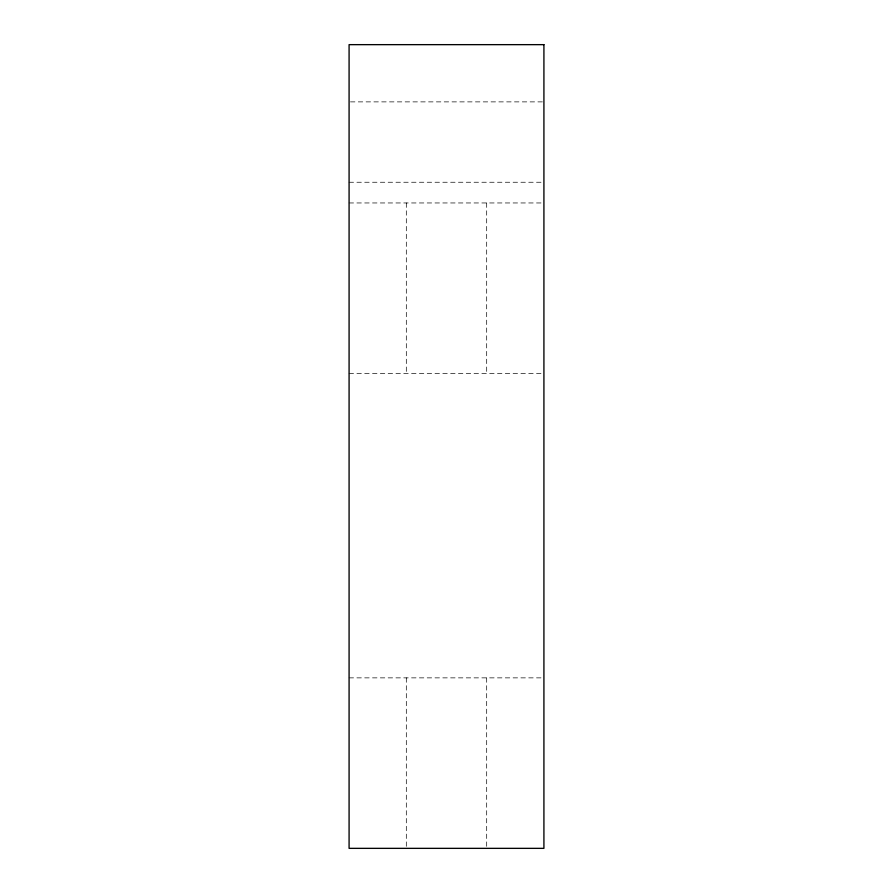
<?xml version="1.0" encoding="UTF-8"?>
<svg xmlns="http://www.w3.org/2000/svg" width="893" height="893" viewBox="0 0 893 893"><rect width="100%" height="100%" fill="white"/><g stroke="black" fill="none" stroke-linecap="round" stroke-linejoin="round"><path stroke-width="0.67" stroke-dasharray="4.46 3.35" d="M350.469 101.88L542.531 101.88M349.085 182.25L542.531 182.25M349.085 202.957L542.587 202.957M349.085 373.441L542.587 373.441M349.085 677.865L542.587 677.865M486.685 202.957L486.685 373.441M486.685 677.865L486.685 848.35M406.315 202.957L406.315 373.441M406.315 677.865L406.315 848.35"/><path stroke-width="1.34" d="M543.915 44.65L349.085 44.65L349.085 848.35L543.915 848.35L543.915 44.65"/></g></svg>
